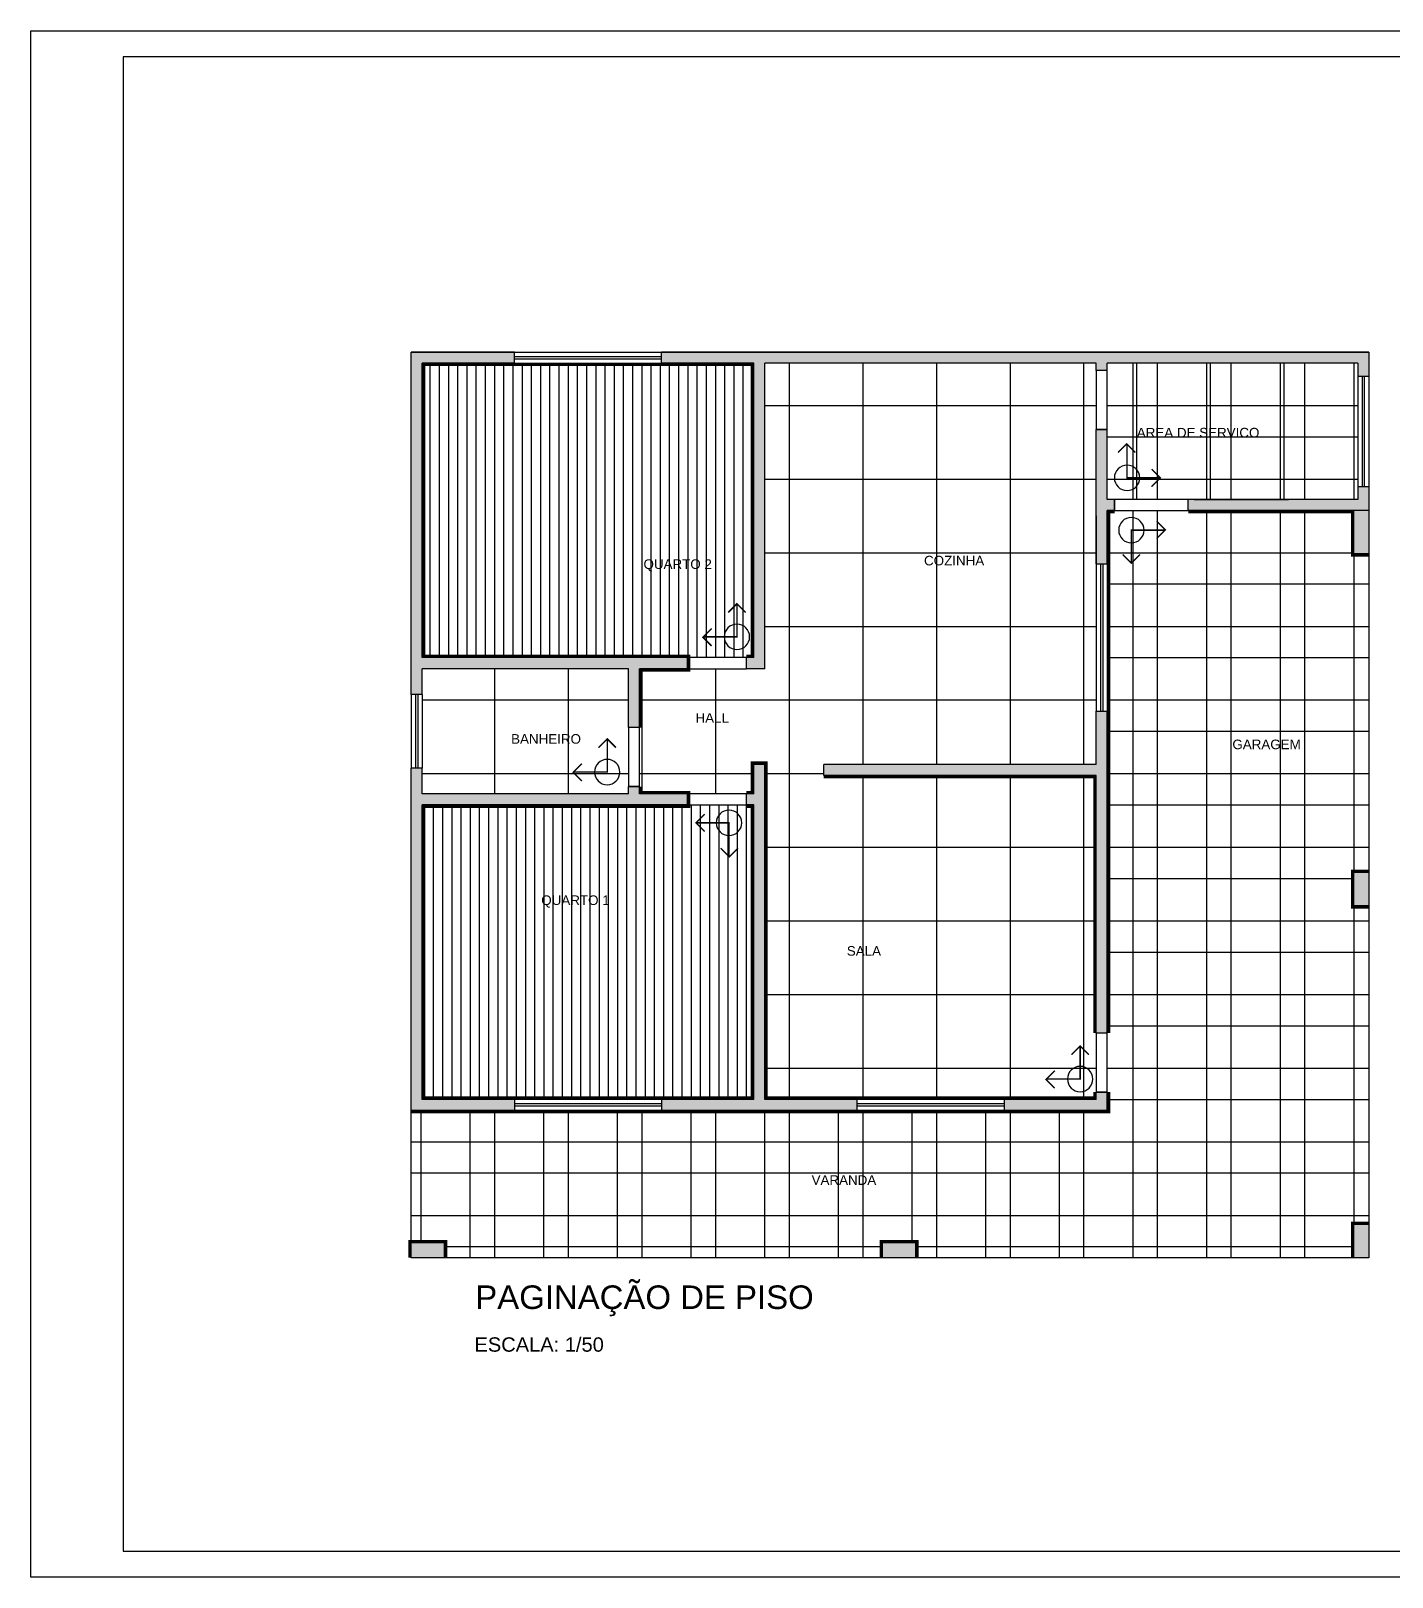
# Model space of a CAD drawing. Extents: x -39 to 242, y 20 to 69.
# Drawn here: x 123.01 to 141.49, y 37.49 to 58.49 of the extents above; entities that cross this region are included whole.
import ezdxf

# ---------------------------------------------------------------- set-up
doc = ezdxf.new("R2010")
doc.units = 0
doc.header["$MEASUREMENT"] = 0
doc.layers.get('0').update_dxf_attribs({"linetype": 'CONTINUOUS'})
for name, color, linetype in [('A6', 6, 'CONTINUOUS'), ('Esquadrias', 2, 'CONTINUOUS'), ('hatch', 1, 'CONTINUOUS'), ('PRANCHA', 2, 'CONTINUOUS'), ('RODAPE', 160, 'CONTINUOUS'), ('solera', 1, 'CONTINUOUS'), ('Texto', 2, 'CONTINUOUS')]:
    doc.layers.add(name, color=color, linetype=linetype)
doc.styles.add('R100-50', font='arial.ttf', dxfattribs={"height": 0.13})
doc.styles.add('R100-75', font='arial.ttf', dxfattribs={"height": 0.195})
doc.styles.add('R60-200', font='arial.ttf', dxfattribs={"height": 0.32})
pattern_1 = [(90, (50.31080499724555, 21.40199677676659), (-1, 0), []), (180, (50.31080499724555, 21.40199677676659), (-1.110223024625157e-16, -1), [])]

# ---------------------------------------------------------------- blocks, each defined once
blk = doc.blocks.new('dhsui')
at = {"layer": 'Texto', "color": 10, "const_width": 0.01942482417322192}
for points in [[(197.8058375287938, 84.81138902836415), (197.8058375287938, 85.26125067766611), (198.2556991780958, 85.26125067766611)], [(198.137558577842, 85.37939127791947), (198.2556991780958, 85.26125067766611), (198.137558577842, 85.14311007741276)], [(197.9185789686518, 84.91687936226384), (197.800438368398, 84.79873876200958), (197.6822977681447, 84.91687936226384)]]:
    blk.add_lwpolyline(points, dxfattribs=at)
at = {"layer": 'Texto', "color": 10}
blk.add_circle((197.8058375287938, 85.26125067766611), 0.1722280588032096, dxfattribs=at)

msp = doc.modelspace()

# ---------------------------------------------------------------- hatches: boundary and pattern name
at = {"layer": 'hatch', "true_color": 0x636466}
h = msp.add_hatch(color=251, dxfattribs=at)
h.dxf.hatch_style = 1
h.paths.add_polyline_path([(137.6272064239913, 49.25266176095711), (137.4772064239913, 49.25266176095711), (137.4772064239913, 48.5276617609571), (133.7772064239913, 48.5276617609571), (133.7772064239913, 48.3776617609571), (137.4772064239913, 48.37766176095711), (137.4772064239913, 44.87766176095711), (137.6272064239913, 44.87766176095711)])
h.paths.add_polyline_path([(132.9772064239913, 48.5276617609571), (132.8272064239913, 48.5276617609571), (132.8272064239913, 48.1276617609571), (132.7272064239913, 48.12766176095711), (132.7272064239913, 47.97766176095709), (132.8272064239913, 47.9776617609571), (132.8272064239913, 43.9776617609571), (131.5772064239913, 43.9776617609571), (131.5772064239913, 43.8276617609571), (134.2272064239913, 43.82766176095711), (134.2272064239913, 43.9776617609571), (132.9772064239913, 43.9776617609571)])
h.paths.add_polyline_path([(132.9772064239913, 53.9776617609571), (137.4772064239913, 53.9776617609571), (137.4772064239913, 53.8776617609571), (137.6272064239913, 53.8776617609571), (137.6272064239913, 53.9776617609571), (141.0272064239913, 53.9776617609571), (141.0272064239913, 53.8026617609571), (141.1772064239913, 53.8026617609571), (141.1772064239913, 54.1276617609571), (131.5772064239913, 54.1276617609571), (131.5772064239913, 53.9776617609571), (132.8272064239913, 53.9776617609571), (132.8272064239913, 49.9776617609571), (132.7272064239913, 49.9776617609571), (132.7272064239913, 49.8276617609571), (132.9772064239913, 49.82766176095708)])
h.paths.add_polyline_path([(131.9272064239913, 49.9776617609571), (128.3272064239913, 49.9776617609571), (128.3272064239913, 53.9776617609571), (129.5772064239913, 53.9776617609571), (129.5772064239913, 54.1276617609571), (128.1772064239913, 54.1276617609571), (128.1772064239913, 49.4776617609571), (128.3272064239913, 49.4776617609571), (128.3272064239913, 49.8276617609571), (131.1272064239913, 49.8276617609571), (131.1272064239913, 49.02766176095712), (131.2772064239913, 49.02766176095712), (131.2772064239913, 49.8276617609571), (131.9272064239913, 49.8276617609571)])
h.paths.add_polyline_path([(141.1772064239913, 52.30266176095711), (141.0272064239913, 52.30266176095711), (141.0272064239913, 52.1276617609571), (138.7272064239913, 52.12766176095711), (138.7272064239913, 51.97766176095712), (141.1772064239913, 51.9776617609571)], flags=17)
h.paths.add_polyline_path([(141.1772064239913, 51.9776617609571), (140.9772064239913, 51.9776617609571), (140.9772064239913, 51.38766176095711), (141.1772064239913, 51.38766176095711)], flags=17)
h.paths.add_polyline_path([(137.6272064239913, 51.97766176095713), (137.7272064239913, 51.97766176095713), (137.7272064239913, 52.1276617609571), (137.6272064239913, 52.1276617609571), (137.6272064239913, 53.0776617609571), (137.4772064239913, 53.0776617609571), (137.4772064239913, 51.25266176095711), (137.6272064239913, 51.25266176095711)], flags=17)
h.paths.add_polyline_path([(141.1772064239913, 47.0576617609571), (140.9772064239913, 47.0576617609571), (140.9772064239913, 46.60766176095711), (141.1772064239913, 46.60766176095711)])
h.paths.add_polyline_path([(141.1772064239913, 42.27766176095711), (140.9772064239913, 42.27766176095711), (140.9772064239913, 41.82766176095711), (141.1772064239913, 41.82766176095711)])
h.paths.add_polyline_path([(135.0272064239913, 42.02766176095711), (134.5772064239913, 42.02766176095711), (134.5772064239913, 41.82766176095711), (135.0272064239913, 41.82766176095711)])
h.paths.add_polyline_path([(128.6272064239913, 42.02766176095711), (128.1772064239913, 42.02766176095711), (128.1772064239913, 41.82766176095711), (128.6272064239913, 41.82766176095711)])
h.paths.add_polyline_path([(128.3272064239913, 47.9776617609571), (131.9272064239914, 47.97766176095709), (131.9272064239914, 48.12766176095711), (131.2772064239913, 48.12766176095711), (131.2772064239913, 48.22766176095711), (131.1272064239913, 48.22766176095711), (131.1272064239913, 48.12766176095711), (128.3272064239913, 48.1276617609571), (128.3272064239913, 48.4776617609571), (128.1772064239913, 48.4776617609571), (128.1772064239913, 43.82766176095711), (129.5772064239913, 43.8276617609571), (129.5772064239913, 43.9776617609571), (128.3272064239913, 43.9776617609571)])
h.paths.add_polyline_path([(137.6272064239913, 44.07766176095711), (137.4772064239913, 44.07766176095711), (137.4772064239913, 43.9776617609571), (136.2272064239913, 43.9776617609571), (136.2272064239913, 43.82766176095711), (137.6272064239913, 43.82766176095711)])
h = msp.add_hatch(dxfattribs=at)
h.set_pattern_fill('ANSI37', color=251, scale=8, angle=45)
h.set_pattern_definition([(90, (140.9772064239913, 51.9776617609571), (-1, 0), []), (180, (140.9772064239913, 51.9776617609571), (-1.110223024625157e-16, -1), [])])
h.paths.add_polyline_path([(141.0272064239913, 53.8026617609571), (141.0272064239913, 53.9776617609571), (137.6272064239913, 53.9776617609571), (137.6272064239913, 53.8776617609571), (137.6272064239913, 53.0776617609571), (137.6272064239913, 52.1276617609571), (137.7272064239913, 52.1276617609571), (138.7272064239913, 52.12766176095712), (141.0272064239913, 52.1276617609571), (141.0272064239913, 52.30266176095711)])
h.paths.add_polyline_path([(141.1772064239913, 51.38766176095711), (140.9772064239913, 51.38766176095711), (140.9772064239913, 51.9776617609571), (138.7272064239913, 51.97766176095712), (137.7272064239913, 51.97766176095713), (137.6272064239913, 51.97766176095713), (137.6272064239913, 51.2526617609571), (137.6272064239913, 49.25266176095711), (137.6272064239913, 44.87766176095711), (137.6272064239913, 44.07766176095711), (137.6272064239913, 43.82766176095711), (136.2272064239913, 43.82766176095711), (134.2272064239913, 43.82766176095711), (131.5772064239913, 43.8276617609571), (129.5772064239913, 43.82766176095715), (128.1772064239913, 43.82766176095711), (128.1772064239913, 42.02766176095711), (128.6272064239913, 42.02766176095711), (128.6272064239913, 41.82766176095711), (134.5772064239913, 41.82766176095711), (134.5772064239913, 42.02766176095711), (135.0272064239913, 42.02766176095711), (135.0272064239913, 41.82766176095711), (140.9772064239913, 41.82766176095711), (140.9772064239913, 42.27766176095711), (141.1772064239913, 42.27766176095711), (141.1772064239913, 46.60766176095711), (140.9772064239913, 46.60766176095711), (140.9772064239913, 47.0576617609571), (141.1772064239913, 47.0576617609571)])
at = {"layer": 'hatch'}
h = msp.add_hatch(dxfattribs=at)
h.set_pattern_fill('ANSI31', color=17, angle=45)
h.set_pattern_definition([(90, (50.31080499724555, 21.40199677676659), (-0.125, 0), [])])
h.paths.add_polyline_path([(132.8272064239913, 53.9776617609571), (131.5772064239913, 53.9776617609571), (129.5772064239913, 53.9776617609571), (128.3272064239913, 53.9776617609571), (128.3272064239913, 49.9776617609571), (131.9272064239913, 49.9776617609571), (132.7272064239913, 49.9776617609571), (132.8272064239913, 49.9776617609571)])
at = {"layer": 'hatch', "true_color": 0x636466}
h = msp.add_hatch(dxfattribs=at)
h.set_pattern_fill('ANSI37', color=251, scale=8, angle=45)
h.set_pattern_definition(pattern_1)
h.paths.add_polyline_path([(137.4772064239913, 51.25266176095711), (137.4772064239913, 53.0776617609571), (137.4772064239913, 53.8776617609571), (137.4772064239913, 53.9776617609571), (132.9772064239913, 53.9776617609571), (132.9772064239913, 49.82766176095708), (132.7272064239913, 49.8276617609571), (131.9272064239913, 49.8276617609571), (131.2772064239913, 49.8276617609571), (131.2772064239913, 49.02766176095711), (131.2772064239913, 48.22766176095711), (131.2772064239913, 48.12766176095711), (131.9272064239914, 48.12766176095711), (132.7272064239913, 48.1276617609571), (132.8272064239913, 48.1276617609571), (132.8272064239913, 48.5276617609571), (132.9772064239913, 48.5276617609571), (132.9772064239913, 43.9776617609571), (134.2272064239913, 43.9776617609571), (136.2272064239913, 43.9776617609571), (137.4772064239913, 43.9776617609571), (137.4772064239913, 44.07766176095711), (137.4772064239913, 44.87766176095711), (137.4772064239913, 48.37766176095711), (133.7772064239913, 48.3776617609571), (133.7772064239913, 48.5276617609571), (137.4772064239913, 48.5276617609571), (137.4772064239913, 49.25266176095711)])
h = msp.add_hatch(dxfattribs=at)
h.set_pattern_fill('ANSI37', color=251, scale=8, angle=45)
h.set_pattern_definition(pattern_1)
h.paths.add_polyline_path([(138.7272064239913, 52.12766176095711), (141.0272064239913, 52.1276617609571), (141.0272064239913, 52.30266176095711), (141.0272064239913, 53.8026617609571), (141.0272064239913, 53.9776617609571), (137.6272064239913, 53.9776617609571), (137.6272064239913, 53.8776617609571), (137.6272064239913, 53.0776617609571), (137.6272064239913, 52.1276617609571), (137.7272064239913, 52.1276617609571)])
h = msp.add_hatch(dxfattribs=at)
h.set_pattern_fill('ANSI37', color=251, scale=8, angle=45)
h.set_pattern_definition([(90, (141.0272064239913, 53.9776617609571), (-1, 0), []), (180, (141.0272064239913, 53.9776617609571), (-1.110223024625157e-16, -1), [])])
h.paths.add_polyline_path([(141.0272064239913, 52.1276617609571), (141.0272064239913, 52.30266176095711), (141.0272064239913, 53.8026617609571), (141.0272064239913, 53.9776617609571), (137.6272064239913, 53.9776617609571), (137.6272064239913, 53.8776617609571), (137.6272064239913, 53.0776617609571), (137.6272064239913, 52.1276617609571), (137.7272064239913, 52.1276617609571), (138.7272064239913, 52.12766176095712)])
h = msp.add_hatch(dxfattribs=at)
h.set_pattern_fill('ANSI37', color=251, scale=8, angle=45)
h.set_pattern_definition(pattern_1)
h.paths.add_polyline_path([(141.1772064239913, 51.38766176095711), (140.9772064239913, 51.38766176095711), (140.9772064239913, 51.9776617609571), (138.7272064239913, 51.97766176095712), (137.7272064239913, 51.97766176095713), (137.6272064239913, 51.97766176095713), (137.6272064239913, 51.2526617609571), (137.6272064239913, 49.25266176095711), (137.6272064239913, 44.87766176095711), (137.6272064239913, 44.07766176095711), (137.6272064239913, 43.82766176095711), (136.2272064239913, 43.82766176095711), (134.2272064239913, 43.82766176095711), (131.5772064239913, 43.8276617609571), (129.5772064239913, 43.82766176095715), (128.1772064239913, 43.82766176095711), (128.1772064239913, 42.02766176095711), (128.6272064239913, 42.02766176095711), (128.6272064239913, 41.82766176095711), (134.5772064239913, 41.82766176095711), (134.5772064239913, 42.02766176095711), (135.0272064239913, 42.02766176095711), (135.0272064239913, 41.82766176095711), (140.9772064239913, 41.82766176095711), (140.9772064239913, 42.27766176095711), (141.1772064239913, 42.27766176095711), (141.1772064239913, 46.60766176095711), (140.9772064239913, 46.60766176095711), (140.9772064239913, 47.0576617609571), (141.1772064239913, 47.0576617609571)])
h = msp.add_hatch(dxfattribs=at)
h.set_pattern_fill('ANSI37', color=251, scale=8, angle=45)
h.set_pattern_definition(pattern_1)
h.paths.add_polyline_path([(128.3272064239913, 49.8276617609571), (128.3272064239913, 49.47766176095709), (128.3272064239913, 48.4776617609571), (128.3272064239913, 48.1276617609571), (131.1272064239913, 48.12766176095711), (131.1272064239913, 48.22766176095711), (131.1272064239913, 49.02766176095712), (131.1272064239913, 49.8276617609571)])
at = {"layer": 'hatch'}
h = msp.add_hatch(dxfattribs=at)
h.set_pattern_fill('ANSI31', color=17, angle=45)
h.set_pattern_definition([(90, (130.85602506525, 46.59603985485219), (-0.125, 0), [])])
h.paths.add_polyline_path([(128.3272064239913, 43.9776617609571), (129.5772064239913, 43.9776617609571), (131.5772064239913, 43.9776617609571), (132.8272064239913, 43.9776617609571), (132.8272064239913, 47.9776617609571), (132.7272064239913, 47.97766176095709), (131.9272064239914, 47.97766176095709), (128.3272064239913, 47.9776617609571)])

# ---------------------------------------------------------------- linework, layer by layer
at = {"layer": 'A6'}
for p, q in [((128.1772064239913, 49.4776617609571), (128.1772064239913, 54.12766176095711)), ((128.1772064239913, 54.12766176095711), (129.5772064239913, 54.12766176095711)), ((129.5772064239913, 54.1276617609571), (128.1772064239913, 54.1276617609571)), ((128.3272064239913, 49.9776617609571), (128.3272064239913, 53.9776617609571)), ((129.5772064239913, 53.9776617609571), (128.3272064239913, 53.9776617609571)), ((131.5772064239913, 54.12766176095711), (141.1772064239913, 54.12766176095711)), ((141.1772064239913, 54.1276617609571), (131.5772064239913, 54.1276617609571)), ((132.8272064239913, 53.9776617609571), (131.5772064239913, 53.9776617609571)), ((132.8272064239913, 49.9776617609571), (132.8272064239913, 53.9776617609571)), ((132.9772064239913, 49.82766176095708), (132.9772064239913, 53.9776617609571)), ((137.4772064239913, 53.9776617609571), (132.9772064239913, 53.9776617609571)), ((137.4772064239913, 53.8776617609571), (137.4772064239913, 53.9776617609571)), ((137.6272064239913, 53.8776617609571), (137.6272064239913, 53.9776617609571)), ((141.0272064239913, 53.9776617609571), (137.6272064239913, 53.9776617609571)), ((141.0272064239913, 53.9776617609571), (141.0272064239913, 53.8026617609571)), ((141.1772064239913, 54.12766176095711), (141.1772064239913, 53.8026617609571)), ((137.6272064239913, 53.8776617609571), (137.4772064239913, 53.8776617609571)), ((141.0272064239913, 53.8026617609571), (141.1772064239913, 53.8026617609571)), ((137.4772064239913, 51.25266176095711), (137.4772064239913, 53.0776617609571)), ((137.6272064239913, 53.0776617609571), (137.4772064239913, 53.0776617609571)), ((137.6272064239913, 52.12766176095711), (137.6272064239913, 53.0776617609571)), ((141.0272064239913, 52.30266176095711), (141.0272064239913, 52.1276617609571)), ((141.0272064239913, 52.30266176095711), (141.1772064239913, 52.30266176095711)), ((141.1772064239913, 52.30266176095711), (141.1772064239913, 41.82766176095711)), ((137.7272064239913, 52.1276617609571), (137.6272064239913, 52.1276617609571)), ((137.7272064239913, 51.97766176095713), (137.7272064239913, 52.1276617609571)), ((138.7272064239913, 51.97766176095711), (138.7272064239913, 52.12766176095712)), ((141.0272064239913, 52.1276617609571), (138.7272064239913, 52.12766176095711)), ((137.6272064239913, 51.2526617609571), (137.6272064239913, 51.97766176095713)), ((137.7272064239913, 51.97766176095713), (137.6272064239913, 51.97766176095713)), ((141.1772064239913, 51.9776617609571), (138.7272064239913, 51.97766176095712)), ((140.9772064239913, 51.38766176095711), (140.9772064239913, 51.9776617609571)), ((141.1772064239913, 51.38766176095711), (140.9772064239913, 51.38766176095711)), ((131.9272064239913, 49.9776617609571), (128.3272064239913, 49.9776617609571)), ((128.3272064239913, 49.47766176095709), (128.3272064239913, 49.8276617609571)), ((131.1272064239913, 49.8276617609571), (128.3272064239913, 49.8276617609571)), ((131.1272064239913, 49.02766176095711), (131.1272064239913, 49.82766176095709)), ((131.2772064239913, 49.02766176095711), (131.2772064239913, 49.82766176095709)), ((131.9272064239913, 49.8276617609571), (131.2772064239913, 49.8276617609571)), ((131.9272064239913, 49.8276617609571), (131.9272064239913, 49.9776617609571)), ((132.7272064239913, 49.8276617609571), (132.7272064239913, 49.9776617609571)), ((132.8272064239913, 49.9776617609571), (132.7272064239913, 49.9776617609571)), ((132.9772064239913, 49.82766176095708), (132.7272064239913, 49.8276617609571)), ((132.8272064239913, 49.8276617609571), (132.8272064239913, 49.8276617609571)), ((137.4772064239913, 48.5276617609571), (137.4772064239913, 49.25266176095711)), ((137.6272064239913, 44.87766176095711), (137.6272064239913, 49.25266176095711)), ((131.2772064239913, 49.02766176095712), (131.1272064239913, 49.02766176095712)), ((132.8272064239913, 48.1276617609571), (132.8272064239913, 48.52766176095709)), ((132.9772064239913, 48.5276617609571), (132.8272064239913, 48.5276617609571)), ((132.9772064239913, 43.9776617609571), (132.9772064239913, 48.5276617609571)), ((133.7772064239913, 48.3776617609571), (133.7772064239913, 48.5276617609571)), ((137.4772064239913, 48.5276617609571), (133.7772064239913, 48.5276617609571)), ((137.4772064239913, 48.5276617609571), (133.7772064239913, 48.5276617609571)), ((128.1772064239913, 41.82766176095711), (128.1772064239913, 48.4776617609571)), ((128.3272064239913, 48.1276617609571), (128.3272064239913, 48.4776617609571)), ((137.4772064239913, 48.37766176095711), (133.7772064239913, 48.3776617609571)), ((137.4772064239913, 44.87766176095711), (137.4772064239913, 48.37766176095711)), ((131.1272064239913, 48.12766176095711), (128.3272064239913, 48.1276617609571)), ((131.1272064239913, 48.1276617609571), (131.1272064239913, 48.22766176095711)), ((131.2772064239913, 48.22766176095711), (131.1272064239913, 48.22766176095711)), ((131.2772064239913, 48.1276617609571), (131.2772064239913, 48.22766176095711)), ((131.9272064239914, 48.12766176095711), (131.2772064239913, 48.12766176095711)), ((131.9272064239914, 47.97766176095709), (131.9272064239914, 48.1276617609571)), ((132.7272064239913, 47.97766176095709), (132.7272064239913, 48.1276617609571)), ((132.8272064239913, 48.1276617609571), (132.7272064239913, 48.12766176095711)), ((128.3272064239913, 43.9776617609571), (128.3272064239913, 47.9776617609571)), ((131.9272064239914, 47.97766176095709), (128.3272064239913, 47.9776617609571)), ((132.8272064239913, 47.9776617609571), (132.7272064239913, 47.97766176095709)), ((132.8272064239913, 43.9776617609571), (132.8272064239913, 47.97766176095709)), ((141.1772064239913, 47.0576617609571), (140.9772064239913, 47.0576617609571)), ((140.9772064239913, 46.60766176095711), (140.9772064239913, 47.0576617609571)), ((141.1772064239913, 46.60766176095711), (140.9772064239913, 46.60766176095711)), ((137.6272064239913, 44.87766176095711), (137.4772064239913, 44.87766176095711)), ((129.5772064239913, 43.9776617609571), (128.3272064239913, 43.9776617609571)), ((129.5772064239913, 43.97766176095715), (129.5772064239913, 43.82766176095715)), ((132.8272064239913, 43.9776617609571), (131.5772064239913, 43.9776617609571)), ((131.5772064239913, 43.97766176095706), (131.5772064239913, 43.82766176095706)), ((134.2272064239913, 43.9776617609571), (132.9772064239913, 43.9776617609571)), ((134.2272064239913, 43.9776617609571), (134.2272064239913, 43.82766176095711)), ((137.4772064239913, 43.9776617609571), (136.2272064239913, 43.9776617609571)), ((136.2272064239913, 43.9776617609571), (136.2272064239913, 43.82766176095711)), ((137.4772064239913, 43.9776617609571), (137.4772064239913, 44.07766176095711)), ((137.6272064239913, 44.07766176095711), (137.4772064239913, 44.07766176095711)), ((137.6272064239913, 43.82766176095711), (137.6272064239913, 44.07766176095711)), ((129.5772064239913, 43.8276617609571), (128.1772064239913, 43.82766176095711)), ((134.2272064239913, 43.82766176095711), (131.5772064239913, 43.8276617609571)), ((137.6272064239913, 43.82766176095711), (136.2272064239913, 43.82766176095711)), ((140.9772064239913, 41.82766176095711), (140.9772064239913, 42.2776617609571)), ((141.1772064239913, 42.27766176095711), (140.9772064239913, 42.27766176095711)), ((128.6272064239913, 42.02766176095711), (128.1772064239913, 42.02766176095711)), ((128.6272064239913, 42.02766176095711), (128.1772064239913, 42.02766176095711)), ((128.6272064239913, 41.82766176095711), (128.6272064239913, 42.02766176095711)), ((134.5772064239913, 41.82766176095711), (134.5772064239913, 42.02766176095711)), ((135.0272064239913, 42.02766176095711), (134.5772064239913, 42.02766176095711)), ((135.0272064239913, 41.82766176095711), (135.0272064239913, 42.02766176095711)), ((140.9772064239913, 41.82766176095711), (140.9772064239913, 42.02766176095711)), ((141.1772064239913, 41.82766176095711), (128.1772064239913, 41.82766176095711))]:
    msp.add_line(p, q, dxfattribs=at)
msp.add_lwpolyline([(138.8078958397496, 52.12766176095711), (140.0892085229984, 52.12766176095711)], dxfattribs=at)
at = {"layer": 'Esquadrias'}
for p, q in [((129.5772064239913, 53.9776617609571), (129.5772064239913, 54.1276617609571)), ((129.5772064239913, 54.12766176095711), (131.5772064239913, 54.12766176095711)), ((129.5772064239913, 53.9776617609571), (131.5772064239913, 53.9776617609571)), ((131.5772064239913, 53.9776617609571), (131.5772064239913, 54.1276617609571)), ((141.0272064239913, 53.8026617609571), (141.0272064239913, 52.30266176095711)), ((141.1772064239913, 53.8026617609571), (141.1772064239913, 52.30266176095711)), ((137.4772064239913, 51.90585965652475), (137.4772064239913, 49.25266176095711)), ((137.4772064239913, 51.25266176095711), (137.6272064239913, 51.25266176095711)), ((137.6272064239913, 51.25266176095711), (137.6272064239913, 49.25266176095711)), ((128.3272064239913, 49.4776617609571), (128.1772064239913, 49.4776617609571)), ((128.1772064239913, 49.4776617609571), (128.1772064239913, 48.4776617609571)), ((128.3272064239913, 49.47766176095709), (128.3272064239913, 48.4776617609571)), ((137.4772064239913, 49.25266176095711), (137.6272064239913, 49.25266176095711)), ((128.3272064239913, 48.4776617609571), (128.1772064239913, 48.4776617609571)), ((131.5772064239913, 43.9776617609571), (129.5772064239913, 43.9776617609572)), ((136.2272064239913, 43.9776617609571), (134.2272064239913, 43.9776617609571)), ((131.5772064239913, 43.82766176095706), (129.5772064239913, 43.82766176095715)), ((136.2272064239913, 43.82766176095711), (134.2272064239913, 43.82766176095711))]:
    msp.add_line(p, q, dxfattribs=at)
at = {"layer": 'Esquadrias', "color": 3}
for p, q in [((129.5772064239913, 54.06766176095711), (131.5772064239913, 54.06766176095711)), ((129.5772064239913, 54.03766176095711), (131.5772064239913, 54.0376617609571)), ((141.0872064239913, 53.8026617609571), (141.0872064239913, 52.30266176095711)), ((141.1172064239913, 53.8026617609571), (141.1172064239913, 52.30266176095711)), ((137.5372064239913, 51.25266176095711), (137.5372064239913, 49.25266176095711)), ((137.5672064239913, 51.25266176095711), (137.5672064239913, 49.25266176095711)), ((128.2372064239913, 49.4776617609571), (128.2372064239913, 48.4776617609571)), ((128.2672064239913, 49.47766176095709), (128.2672064239913, 48.4776617609571)), ((131.5772064239913, 43.9176617609571), (129.5772064239913, 43.9176617609572)), ((136.2272064239913, 43.91766176095711), (134.2272064239913, 43.91766176095711)), ((131.5772064239913, 43.88766176095706), (129.5772064239913, 43.88766176095714)), ((136.2272064239913, 43.8876617609571), (134.2272064239913, 43.88766176095711))]:
    msp.add_line(p, q, dxfattribs=at)
at = {"layer": 'PRANCHA', "color": 2}
msp.add_lwpolyline([(152.7138213836536, 58.48998820729139), (152.7138213836536, 37.48998820729139), (123.0138213836537, 37.4899882072923), (123.0138213836537, 58.48998820729139)], close=True, dxfattribs=at)
at = {"layer": 'PRANCHA', "color": 6}
msp.add_lwpolyline([(124.2638213836537, 37.8399882072913), (152.3638213836537, 37.8399882072913), (152.3638213836537, 58.13998820729148), (124.2638213836537, 58.13998820729148)], close=True, dxfattribs=at)
at = {"layer": 'RODAPE'}
for points, const_width in [([(131.2972064239913, 49.02766176095712), (131.2972064239913, 49.80766176095709), (131.9472064239913, 49.80766176095709), (131.9472064239913, 49.9976617609571), (128.3472064239913, 49.9976617609571), (128.3472064239913, 53.95766176095709), (132.8072064239913, 53.95766176095709), (132.807206423991, 49.99766176095709), (132.7272064239913, 49.99766176095709)], 0.04), ([(137.7272064239913, 51.95766176095713), (137.6472064239913, 51.95766176095714), (137.6472064239913, 44.87766176095711)], 0.04), ([(138.7272064239913, 51.95766176095711), (140.9572064239914, 51.9576617609571), (140.9572064239914, 51.36766176095711), (141.1772064239913, 51.36766176095711)], 0.04), ([(137.4572064239914, 44.07766176095711), (137.4572064239914, 43.99766176095711), (132.9972064239913, 43.99766176095711), (132.9972064239913, 48.5476617609571), (132.8072064239913, 48.5476617609571), (132.8072064239913, 48.14766176095711), (132.7272064239913, 48.14766176095711)], 0.03999999999999915), ([(137.4572064239914, 44.87766176095711), (137.4572064239913, 48.35766176095711), (133.7772064239913, 48.3576617609571)], 0.04), ([(132.7272064239913, 47.95766176095709), (132.8072064239913, 47.95766176095709), (132.8072064239913, 43.9976617609571), (128.3472064239913, 43.99766176095712), (128.3472064239913, 47.9576617609571), (131.9472064239914, 47.95766176095709), (131.9472064239914, 48.14766176095711), (131.2972064239913, 48.14766176095711), (131.2972064239913, 48.22766176095711)], 0.04), ([(141.1772064239913, 47.07766176095711), (140.9572064239914, 47.0776617609571), (140.9572064239914, 46.5876617609571), (141.1772064239913, 46.5876617609571)], 0.04), ([(137.6472064239913, 44.07766176095711), (137.6472064239913, 43.80766176095711), (128.1772064239913, 43.80766176095711)], 0.04), ([(141.1772064239913, 42.29766176095711), (140.9572064239914, 42.29766176095711), (140.9572064239913, 41.82766176095711)], 0.04), ([(128.6472064239913, 41.82766176095711), (128.6472064239913, 42.04766176095711), (128.1572064239913, 42.04766176095711), (128.1572064239913, 41.82766176095711)], 0.04), ([(135.0472064239913, 41.82766176095711), (135.0472064239913, 42.04766176095711), (134.5572064239913, 42.04766176095711), (134.5572064239913, 41.82766176095711)], 0.04)]:
    msp.add_lwpolyline(points, dxfattribs=dict(at, const_width=const_width))
at = {"layer": 'solera'}
for points in [[(137.6272064239913, 53.8776617609571), (137.4772064239913, 53.8776617609571), (137.4772064239913, 53.0776617609571), (137.6272064239913, 53.0776617609571)], [(138.7272064239913, 52.12766176095712), (137.7272064239913, 52.12766176095712), (137.7272064239913, 51.97766176095713), (138.7272064239913, 51.97766176095713)], [(132.7272064239913, 49.9776617609571), (131.9272064239913, 49.9776617609571), (131.9272064239913, 49.8276617609571), (132.7272064239913, 49.8276617609571)], [(131.2772064239913, 49.02766176095712), (131.1272064239913, 49.02766176095712), (131.1272064239913, 48.22766176095711), (131.2772064239913, 48.22766176095711)], [(132.7272064239913, 48.1276617609571), (131.9272064239914, 48.1276617609571), (131.9272064239914, 47.97766176095709), (132.7272064239913, 47.97766176095709)], [(137.6272064239913, 44.87766176095711), (137.4772064239913, 44.87766176095711), (137.4772064239913, 44.07766176095711), (137.6272064239913, 44.07766176095711)]]:
    msp.add_lwpolyline(points, close=True, dxfattribs=at)

# ---------------------------------------------------------------- block references
at = {"xscale": -1}
for p, rotation in [((-59.9093340957466, 137.681051910048), 180), ((223.2157784133585, 249.5150117364431), 90), ((47.33846941121861, -147.5452904836467), 270), ((45.57710447196588, -149.3816631700182), 270), ((51.9979323400877, -153.5516923639947), 270)]:
    msp.add_blockref('dhsui', p, dxfattribs=dict(at, rotation=rotation))
msp.add_blockref('dhsui', (330.2976322469104, -37.52716384330907), dxfattribs=at)

# ---------------------------------------------------------------- texts
at = {"layer": 'Texto', "attachment_point": 1}
for s, insert, char_height, width, style in [('AREA DE SERVICO', (138.0281522966376, 53.09866283780483), 0.13, 2.050291167605224, 'R100-50'), ('AREA DE SERVICO', (138.0281522966376, 53.09866283780477), 0.13, 2.050291167605224, 'R100-50'), ('QUARTO 2', (131.330882116419, 51.31283295303137), 0.13, 2.050291167605224, 'R100-50'), ('COZINHA', (135.1396013639143, 51.36078826132216), 0.13, 2.050291167605224, 'R100-50'), ('COZINHA', (135.1396013639143, 51.3607882613221), 0.13, 2.050291167605224, 'R100-50'), ('HALL', (132.0367444743342, 49.22354516961384), 0.13, 2.050291167605224, 'R100-50'), ('BANHEIRO', (129.5332808298817, 48.93901831545596), 0.13, 2.050291167605224, 'R100-50'), ('GARAGEM', (139.3263568443977, 48.8644755501566), 0.13, 2.050291167605224, 'R100-50'), ('GARAGEM', (139.3263568443977, 48.86447555015654), 0.13, 2.050291167605224, 'R100-50'), ('QUARTO 1', (129.943213965123, 46.74844973947717), 0.13, 2.050291167605224, 'R100-50'), ('QUARTO 1', (129.943213965123, 46.74844973947711), 0.13, 2.050291167605224, 'R100-50'), ('SALA', (134.0912664689874, 46.05946313739923), 0.13, 2.050291167605224, 'R100-50'), ('VARANDA', (133.6129388002343, 42.94729000628665), 0.13, 2.050291167605224, 'R100-50'), ('VARANDA', (133.6129388002343, 42.94729000628659), 0.13, 2.050291167605224, 'R100-50'), ('PAGINAÇÃO DE PISO', (129.0467533825747, 41.45122068908193), 0.32, 6.151057713124828, 'R60-200'), ('ESCALA: 1/50', (129.0358609369624, 40.74611898623361), 0.195, 2.050291167605224, 'R100-75')]:
    msp.add_mtext(s, dxfattribs=dict(at, insert=insert, char_height=char_height, width=width, style=style))

doc.saveas('drawing.dxf')
